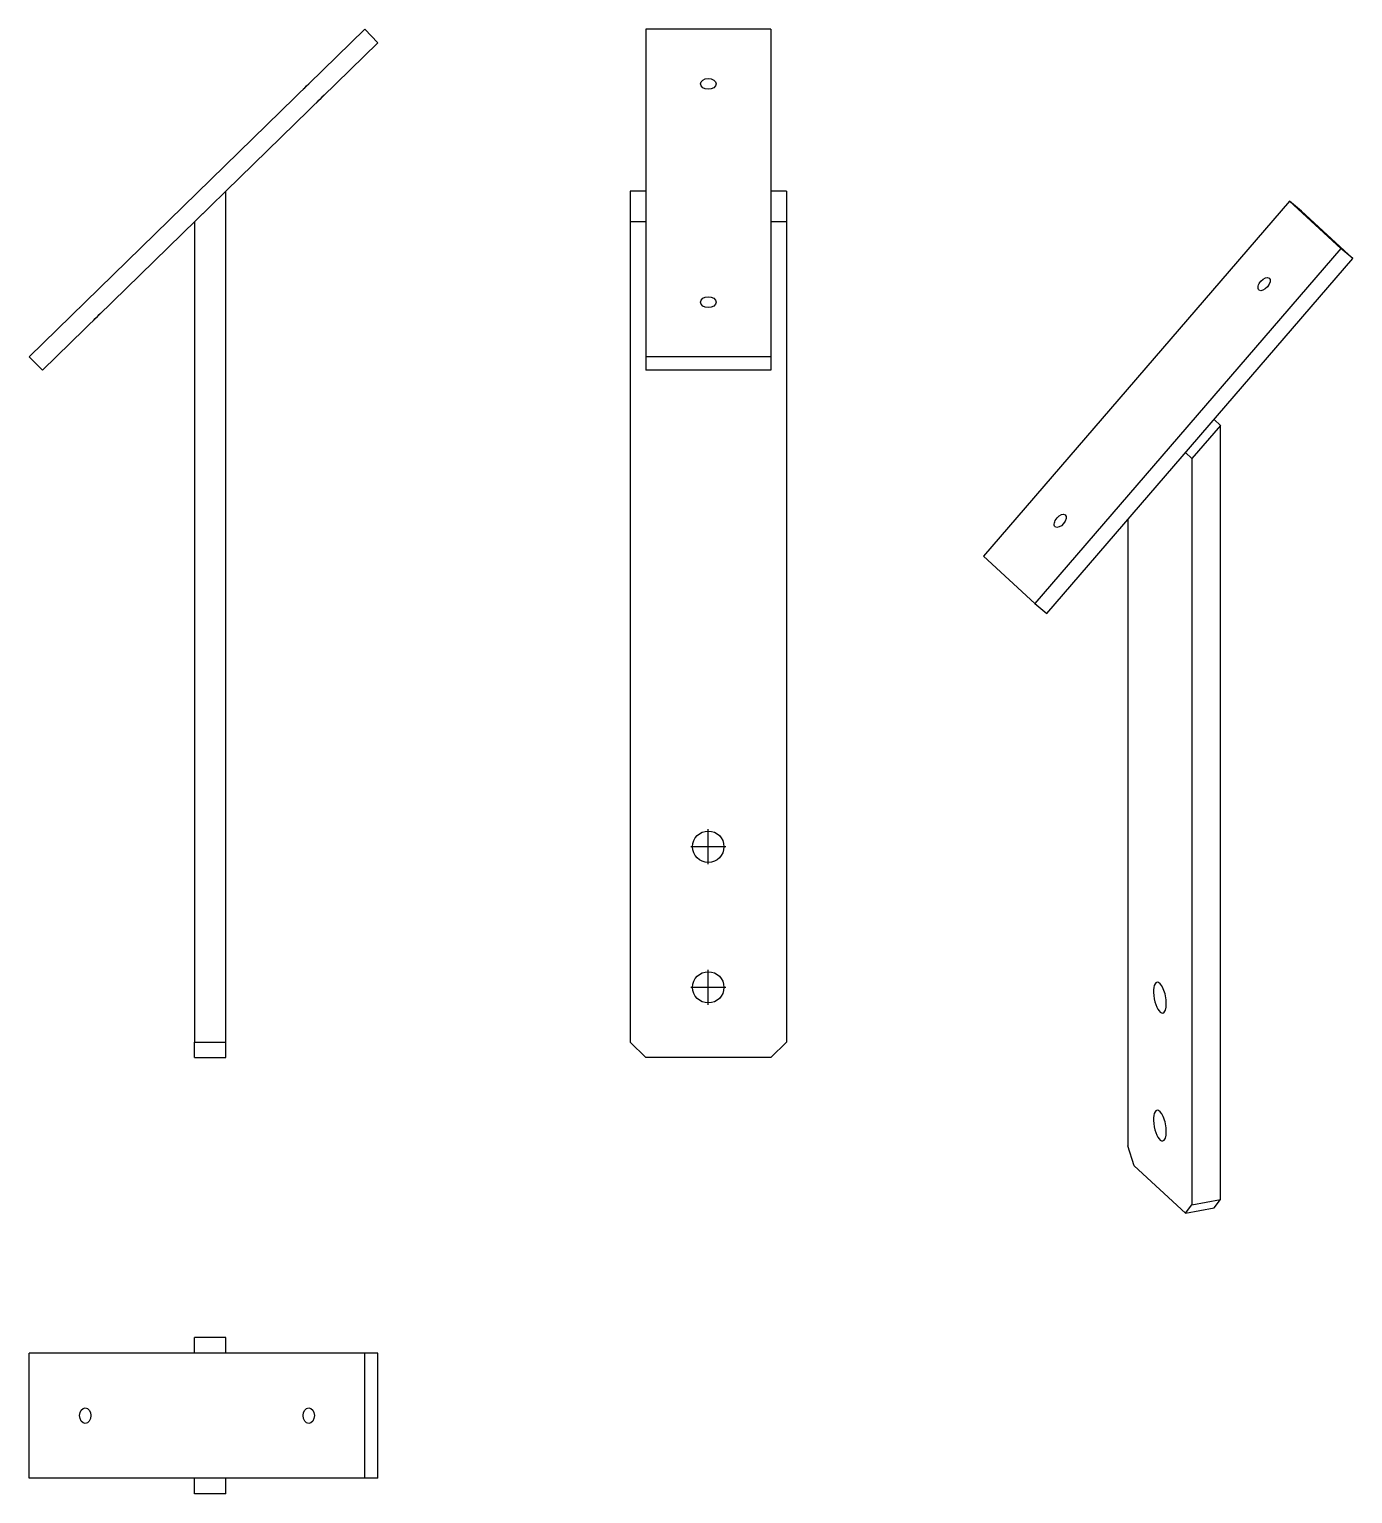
# Model space of a CAD drawing. Extents: x 0 to 212, y 0 to 235.
import ezdxf

# ---------------------------------------------------------------- set-up
doc = ezdxf.new("R2010")
doc.units = 0
doc.layers.get('0').update_dxf_attribs({"linetype": 'CONTINUOUS'})

msp = doc.modelspace()

# ---------------------------------------------------------------- linework, layer by layer
at = {"color": 0}
for p, q in [((54.0233, 234.658), (0.35553, 182.268)), ((56.1192, 232.512), (54.0233, 234.658)), ((99.0011, 234.658), (99.0011, 182.268)), ((119, 234.658), (99.0011, 234.658)), ((119, 234.658), (119, 182.268)), ((31.7845, 208.758), (56.1192, 232.512)), ((31.7845, 208.758), (26.7849, 203.877)), ((31.7845, 72.6225), (31.7845, 208.758)), ((96.5013, 208.758), (96.5013, 203.877)), ((99.0011, 208.758), (96.5013, 208.758)), ((121.5, 208.758), (119, 208.758)), ((121.5, 208.758), (121.5, 203.877)), ((2.45015, 180.122), (29.2847, 206.317)), ((201.996, 207.143), (153.054, 150.337)), ((203.907, 205.545), (201.996, 207.143)), ((210.203, 199.576), (201.996, 207.143)), ((26.7849, 203.877), (26.7849, 72.6225)), ((96.5013, 203.877), (96.5013, 72.6225)), ((99.0011, 203.877), (96.5013, 203.877)), ((121.5, 203.877), (119, 203.877)), ((121.5, 203.877), (121.5, 72.6225)), ((212.113, 197.979), (203.907, 205.545)), ((210.203, 199.576), (161.262, 142.77)), ((212.113, 197.979), (210.203, 199.576)), ((163.172, 141.173), (212.113, 197.979)), ((0.35553, 182.268), (2.45015, 180.122)), ((119, 182.268), (99.0011, 182.268)), ((99.0011, 182.268), (99.0011, 180.122)), ((119, 182.268), (119, 180.122)), ((119, 180.122), (99.0011, 180.122)), ((190.949, 171.276), (186.389, 165.985)), ((190.949, 171.276), (189.922, 172.223)), ((190.949, 47.4102), (190.949, 171.276)), ((186.389, 165.985), (185.364, 166.93)), ((186.389, 165.985), (186.389, 46.5596)), ((176.13, 156.213), (176.13, 56.0172)), ((161.262, 142.77), (153.054, 150.337)), ((161.262, 142.77), (163.172, 141.173)), ((109.001, 101.072), (109.001, 106.673)), ((109.001, 101.072), (109.001, 106.673)), ((111.8, 103.872), (106.201, 103.872)), ((111.8, 103.872), (106.201, 103.872)), ((109.001, 78.5731), (109.001, 84.1721)), ((109.001, 78.5731), (109.001, 84.1721)), ((111.8, 81.3731), (106.201, 81.3731)), ((111.8, 81.3731), (106.201, 81.3731)), ((26.7849, 70.1227), (26.7849, 72.6225)), ((26.7849, 72.6225), (31.7845, 72.6225)), ((31.7845, 70.1227), (31.7845, 72.6225)), ((99.0011, 70.1227), (96.5013, 72.6225)), ((119, 70.1227), (121.5, 72.6225)), ((26.7849, 70.1227), (31.7845, 70.1227)), ((119, 70.1227), (99.0011, 70.1227)), ((177.157, 52.7967), (176.13, 56.0172)), ((185.364, 45.23), (177.157, 52.7967)), ((186.389, 46.5596), (190.949, 47.4102)), ((189.922, 46.0816), (190.949, 47.4102)), ((185.364, 45.23), (186.389, 46.5596)), ((185.364, 45.23), (189.922, 46.0816)), ((26.7849, 22.8548), (26.7849, 25.3545)), ((31.7845, 25.3545), (26.7849, 25.3545)), ((31.7845, 22.8548), (31.7845, 25.3545)), ((0.35553, 2.85392), (0.35553, 22.8548)), ((54.0233, 22.8548), (0.35553, 22.8548)), ((56.1192, 22.8548), (54.0233, 22.8548)), ((54.0233, 2.85392), (54.0233, 22.8548)), ((56.1192, 2.85392), (56.1192, 22.8548)), ((54.0233, 2.85392), (0.35553, 2.85392)), ((26.7849, 0.35416), (26.7849, 2.85392)), ((31.7845, 0.35416), (31.7845, 2.85392)), ((56.1192, 2.85392), (54.0233, 2.85392)), ((31.7845, 0.35416), (26.7849, 0.35416))]:
    msp.add_line(p, q, dxfattribs=at)
for points in [[(44.184, 225.053), (44.184, 225.053), (44.5837, 225.444), (45.0783, 225.927)], [(107.75, 225.927), (107.75, 226.409), (108.311, 226.8), (109.001, 226.8)], [(109.001, 225.053), (108.311, 225.053), (107.75, 225.444), (107.75, 225.927)], [(109.001, 226.8), (109.691, 226.8), (110.251, 226.409), (110.251, 225.927)], [(110.251, 225.927), (110.251, 225.444), (109.691, 225.053), (109.001, 225.053)], [(47.1745, 223.78), (46.6796, 223.297), (46.2802, 222.907), (46.2802, 222.907)], [(48.0688, 224.653), (48.0688, 224.653), (47.6677, 224.262), (47.1745, 223.78)], [(197.429, 194.364), (197.871, 194.877), (198.454, 195.093), (198.743, 194.85)], [(198.743, 194.85), (199.04, 194.604), (198.92, 193.974), (198.477, 193.445)], [(197.141, 192.932), (196.996, 193.052), (196.945, 193.272), (197, 193.543)], [(197, 193.543), (197.054, 193.813), (197.21, 194.109), (197.429, 194.364)], [(198.477, 193.445), (198.035, 192.914), (197.436, 192.685), (197.141, 192.932)], [(8.40465, 190.126), (8.40465, 190.126), (8.80565, 190.518), (9.29901, 191)], [(107.75, 191), (107.75, 191.482), (108.311, 191.873), (109.001, 191.873)], [(109.001, 190.126), (108.311, 190.126), (107.75, 190.518), (107.75, 191)], [(109.001, 191.873), (109.691, 191.873), (110.251, 191.482), (110.251, 191)], [(110.251, 191), (110.251, 190.518), (109.691, 190.126), (109.001, 190.126)], [(11.395, 188.853), (10.9016, 188.371), (10.5006, 187.979), (10.5006, 187.979)], [(12.2893, 189.727), (12.2893, 189.727), (11.8897, 189.335), (11.395, 188.853)], [(164.802, 156.494), (165.243, 157.007), (165.826, 157.222), (166.116, 156.98)], [(164.513, 155.061), (164.37, 155.182), (164.319, 155.403), (164.373, 155.671)], [(164.373, 155.671), (164.428, 155.942), (164.582, 156.238), (164.802, 156.494)], [(165.85, 155.574), (165.407, 155.044), (164.809, 154.814), (164.513, 155.061)], [(166.116, 156.98), (166.412, 156.734), (166.292, 156.104), (165.85, 155.574)], [(106.5, 103.872), (106.5, 105.253), (107.621, 106.372), (109.001, 106.372)], [(109.001, 106.372), (110.381, 106.372), (111.501, 105.253), (111.501, 103.872)], [(109.001, 101.372), (107.621, 101.372), (106.5, 102.491), (106.5, 103.872)], [(111.501, 103.872), (111.501, 102.491), (110.381, 101.372), (109.001, 101.372)], [(106.5, 81.3731), (106.5, 82.7539), (107.621, 83.8729), (109.001, 83.8729)], [(109.001, 83.8729), (110.381, 83.8729), (111.501, 82.7539), (111.501, 81.3731)], [(180.801, 82.1792), (180.294, 82.0857), (180.089, 80.9089), (180.342, 79.5514)], [(181.799, 81.1597), (181.497, 81.8526), (181.118, 82.2385), (180.801, 82.1792)], [(109.001, 78.8719), (107.621, 78.8719), (106.5, 79.9924), (106.5, 81.3731)], [(111.501, 81.3731), (111.501, 79.9924), (110.381, 78.8719), (109.001, 78.8719)], [(182.286, 78.777), (182.286, 79.5651), (182.102, 80.4665), (181.799, 81.1597)], [(180.342, 79.5514), (180.596, 78.1939), (181.212, 77.1701), (181.719, 77.2654)], [(181.719, 77.2654), (182.066, 77.3299), (182.286, 77.9141), (182.286, 78.777)], [(180.801, 61.7072), (180.294, 61.6133), (180.089, 60.4354), (180.342, 59.0779)], [(181.799, 60.6873), (181.497, 61.3805), (181.118, 61.7664), (180.801, 61.7072)], [(180.342, 59.0779), (180.596, 57.7219), (181.212, 56.6981), (181.719, 56.7916)], [(182.286, 58.3036), (182.286, 59.0931), (182.102, 59.9944), (181.799, 60.6873)], [(181.719, 56.7916), (182.066, 56.8579), (182.286, 57.4421), (182.286, 58.3036)], [(8.40465, 12.8543), (8.40465, 13.5447), (8.80565, 14.1042), (9.29901, 14.1042)], [(9.29901, 14.1042), (9.79371, 14.1042), (10.1947, 13.5447), (10.1947, 12.8543)], [(44.184, 12.8543), (44.184, 13.5447), (44.5837, 14.1042), (45.0783, 14.1042)], [(45.0783, 14.1042), (45.5718, 14.1042), (45.9726, 13.5447), (45.9726, 12.8543)], [(9.29901, 11.6044), (8.80565, 11.6044), (8.40465, 12.164), (8.40465, 12.8543)], [(10.1947, 12.8543), (10.1947, 12.164), (9.79371, 11.6044), (9.29901, 11.6044)], [(45.0783, 11.6044), (44.5837, 11.6044), (44.184, 12.164), (44.184, 12.8543)], [(45.9726, 12.8543), (45.9726, 12.164), (45.5718, 11.6044), (45.0783, 11.6044)]]:
    msp.add_open_spline(points, degree=3, dxfattribs=at)

doc.saveas('drawing.dxf')
